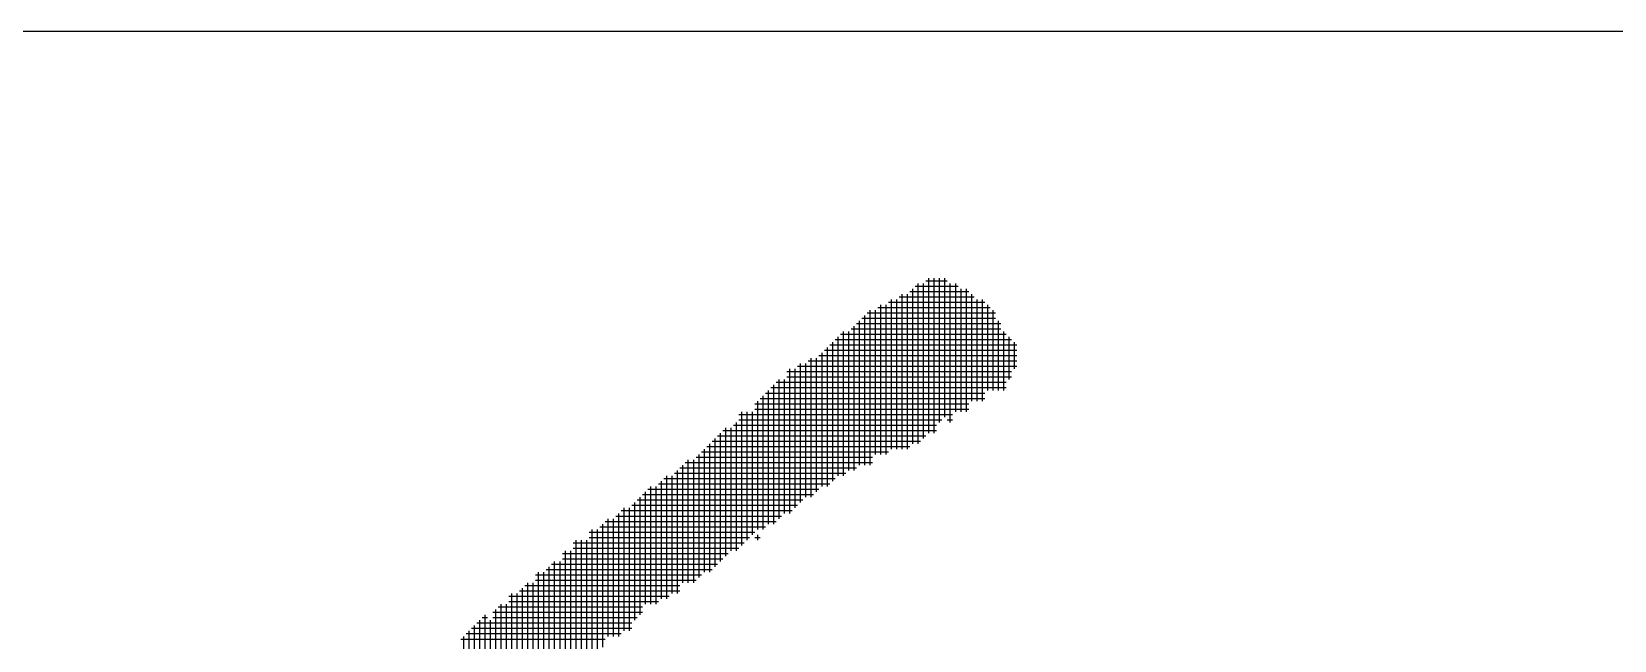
# Model space of a CAD drawing. Header units: feet. Extents: x 0 to 708085, y 0 to 237600.
# Drawn here: x 599575 to 600496, y 12446 to 12800 of the extents above; entities that cross this region are included whole.
import ezdxf
from ezdxf.enums import TextEntityAlignment as Align

# ---------------------------------------------------------------- set-up
doc = ezdxf.new("R2010")
doc.units = ezdxf.units.FT
doc.header["$LTSCALE"] = 2200
doc.header["$MEASUREMENT"] = 0
for name, color, linetype in [('CX-BORD-LIN1', 4, 'CONTINUOUS'), ('CX-BORD-LIN2', 3, 'CONTINUOUS'), ('CX-BORD-TEX2', 7, 'CONTINUOUS'), ('CX-BORD-TEX3', 6, 'CONTINUOUS'), ('CX-MISC', 2, 'CONTINUOUS')]:
    doc.layers.add(name, color=color, linetype=linetype)
doc.styles.add('TB_TEXT', font='')
doc.styles.add('TB_WBTXT', font='')
doc.styles.add('TB_WMTXT', font='')
doc.styles.get('TB_TEXT').set_extended_font_data('DotumChe')
doc.styles.get('TB_WBTXT').set_extended_font_data('Dotum')
doc.styles.get('TB_WMTXT').set_extended_font_data('DotumChe')

# ---------------------------------------------------------------- blocks, each defined once
blk = doc.blocks.new('CXBLKA1-KHCA-1')
at = {"layer": 'CX-BORD-LIN2'}
blk.add_lwpolyline([(558, 12), (270, 12)], dxfattribs=at)
at = {"layer": 'CX-BORD-LIN1', "style": 'TB_TEXT'}
for tag, p in [('TR_RCON5', (342.3033, 33)), ('TR_RCON4', (342.3033, 27)), ('TR_RCON3', (342.3033, 21)), ('TR_RCON2', (342.3033, 15)), ('TR_RCON1', (342.3033, 9))]:
    blk.add_attdef(tag, text='', height=3.5, dxfattribs=at).set_placement(p, align=Align.MIDDLE_LEFT)
for tag, height, p in [('TR_DGN5', 3.5, (451.1185, 33)), ('TR_CHK5', 3.5, (491.1185, 33)), ('TR_RDAT5', 3.5, (317.5, 33)), ('TR_APP5', 3.5, (531.1185, 33)), ('TR_RNUM5', 3, (285.1051, 32.6366)), ('TR_DGN4', 3.5, (451.1185, 27)), ('TR_CHK4', 3.5, (491.1185, 27)), ('TR_RDAT4', 3.5, (317.5, 27)), ('TR_APP4', 3.5, (531.1185, 27)), ('TR_RNUM4', 3, (285.1051, 26.6366)), ('TR_DGN3', 3.5, (451.1185, 21)), ('TR_CHK3', 3.5, (491.1185, 21)), ('TR_RDAT3', 3.5, (317.5, 21)), ('TR_APP3', 3.5, (531.1185, 21)), ('TR_RNUM3', 3, (285.1051, 20.6366)), ('TR_DGN2', 3.5, (451.1185, 15)), ('TR_CHK2', 3.5, (491.1185, 15)), ('TR_RDAT2', 3.5, (317.5, 15)), ('TR_APP2', 3.5, (531.1185, 15)), ('TR_RNUM2', 3, (285.1051, 14.6366)), ('TR_DGN1', 3.5, (451.1185, 9)), ('TR_CHK1', 3.5, (491.1185, 9)), ('TR_RDAT1', 3.5, (317.5, 9)), ('TR_APP1', 3.5, (531.1185, 9)), ('TR_RNUM1', 3, (285.1051, 8.6366))]:
    blk.add_attdef(tag, text='', height=height, dxfattribs=at).set_placement(p, align=Align.MIDDLE_CENTER)
at = {"layer": 'CX-BORD-LIN2', "style": 'TB_TEXT'}
blk.add_attdef('TD_VERSION', text='', height=3, rotation=90, dxfattribs=at).set_placement((800.5, 48.0149), align=Align.MIDDLE_CENTER)
at = {"layer": 'CX-BORD-TEX2', "style": 'TB_WMTXT'}
for tag, height, p in [('TB_CNAME', 5, (15.3448, 531.8324)), ('TB_CSCOP', 4, (16.6346, 523.8324))]:
    blk.add_attdef(tag, text='', height=height, dxfattribs=at).set_placement(p, align=Align.BOTTOM_LEFT)
at = {"layer": 'CX-BORD-TEX2', "style": 'TB_WBTXT'}
for tag, height, p in [('TB_MTITIL', 10, (398, 533.3264)), ('TB_STITL', 7, (398, 518.3264))]:
    blk.add_attdef(tag, text='', height=height, dxfattribs=at).set_placement(p, align=Align.MIDDLE_CENTER)
at = {"layer": 'CX-BORD-TEX3', "style": 'TB_TEXT'}
for tag, height, p in [('TD_LNDST', 4.5, (215, 31.5)), ('TD_DSECT', 4.5, (605.5, 31.5)), ('TD_DDIST', 4.5, (654.5, 31.5)), ('TD_DNAME_TOP', 4.5, (755, 27.957)), ('TD_CSECT', 4.5, (605.5, 22.5)), ('TD_CDIST', 4.5, (654.5, 22.5)), ('TD_DNAME_MAIN', 4.5, (755, 21.4731)), ('TD_DNAME_BOT', 3, (755, 15.2489)), ('TD_HSCAL', 4.5, (620.8841, 13.7484)), ('TD_VSCAL', 4.5, (656.8615, 13.7484)), ('TD_CCOMP', 4.5, (215, 13.5927)), ('TD_CSTEP', 4.5, (250.744, 5.125)), ('TD_FIELD', 4.5, (180, 5.125)), ('TD_DWGNO', 4.5, (755, 5.0017)), ('TD_DWGCODE', 4.5, (637, 4.7908))]:
    blk.add_attdef(tag, text='', height=height, dxfattribs=at).set_placement(p, align=Align.MIDDLE_CENTER)
for tag, height, width, p in [('TD_DCOMP', 4.5, 0.95, (215, 22.5875)), ('TD_CNAME', 5, 0.78, (65, 7.5956))]:
    blk.add_attdef(tag, text='', height=height, dxfattribs=dict(at, width=width)).set_placement(p, align=Align.MIDDLE_CENTER)

msp = doc.modelspace()

# ---------------------------------------------------------------- linework, layer by layer
at = {"layer": 'CX-MISC'}
for p, q in [((600087.36, 12650.47), (600087.36, 12560.27)), ((600088.92, 12652.02), (600113.8, 12652.02)), ((600090.47, 12653.58), (600090.47, 12560.27)), ((600093.58, 12653.58), (600093.58, 12563.38)), ((600095.14, 12655.13), (600107.58, 12655.13)), ((600096.69, 12656.69), (600096.69, 12566.49)), ((600099.8, 12656.69), (600099.8, 12566.49)), ((600102.91, 12656.69), (600102.91, 12572.71)), ((600106.03, 12656.69), (600106.03, 12575.82)), ((600109.14, 12653.58), (600109.14, 12572.71)), ((600112.25, 12653.58), (600112.25, 12578.93)), ((600115.36, 12650.47), (600115.36, 12578.93)), ((600118.47, 12650.47), (600118.47, 12578.93)), ((600068.7, 12641.14), (600068.7, 12554.05)), ((600071.81, 12641.14), (600071.81, 12554.05)), ((600073.37, 12642.69), (600129.35, 12642.69)), ((600074.92, 12644.25), (600074.92, 12557.16)), ((600078.03, 12644.25), (600078.03, 12557.16)), ((600079.59, 12645.8), (600123.13, 12645.8)), ((600081.14, 12647.36), (600081.14, 12557.16)), ((600084.25, 12647.36), (600084.25, 12557.16)), ((600085.81, 12648.91), (600120.02, 12648.91)), ((600121.58, 12647.36), (600121.58, 12585.15)), ((600124.69, 12644.25), (600124.69, 12585.15)), ((600127.8, 12644.25), (600127.8, 12585.15)), ((600130.91, 12641.14), (600130.91, 12591.37)), ((600056.26, 12631.81), (600056.26, 12547.83)), ((600057.81, 12633.36), (600135.57, 12633.36)), ((600059.37, 12634.92), (600059.37, 12547.83)), ((600060.92, 12636.47), (600135.57, 12636.47)), ((600062.48, 12638.03), (600062.48, 12547.83)), ((600065.59, 12638.03), (600065.59, 12554.05)), ((600067.15, 12639.58), (600132.46, 12639.58)), ((600134.02, 12638.03), (600134.02, 12591.37)), ((600137.13, 12631.81), (600137.13, 12591.37)), ((600045.37, 12624.03), (600141.79, 12624.03)), ((600046.93, 12625.59), (600046.93, 12541.6)), ((600050.04, 12625.59), (600050.04, 12544.72)), ((600051.59, 12627.14), (600138.68, 12627.14)), ((600053.15, 12628.7), (600053.15, 12544.72)), ((600054.7, 12630.25), (600138.68, 12630.25)), ((600140.24, 12625.59), (600140.24, 12591.37)), ((600036.04, 12614.7), (600148.02, 12614.7)), ((600037.6, 12616.25), (600037.6, 12535.38)), ((600039.15, 12617.81), (600148.02, 12617.81)), ((600040.71, 12619.36), (600040.71, 12538.49)), ((600042.26, 12620.92), (600144.91, 12620.92)), ((600043.82, 12622.48), (600043.82, 12541.6)), ((600143.35, 12622.48), (600143.35, 12597.59)), ((600146.46, 12619.36), (600146.46, 12603.81)), ((600020.49, 12605.37), (600148.02, 12605.37)), ((600022.04, 12606.92), (600022.04, 12526.05)), ((600025.15, 12606.92), (600025.15, 12529.16)), ((600026.71, 12608.48), (600148.02, 12608.48)), ((600028.27, 12610.03), (600028.27, 12529.16)), ((600031.38, 12610.03), (600031.38, 12532.27)), ((600032.93, 12611.59), (600148.02, 12611.59)), ((600034.49, 12613.14), (600034.49, 12535.38)), ((600008.05, 12596.04), (600141.79, 12596.04)), ((600009.6, 12597.59), (600009.6, 12516.72)), ((600012.71, 12597.59), (600012.71, 12519.83)), ((600014.27, 12602.26), (600144.91, 12602.26)), ((600014.27, 12599.15), (600144.91, 12599.15)), ((600015.82, 12603.81), (600015.82, 12519.83)), ((600018.93, 12603.81), (600018.93, 12522.94)), ((599998.72, 12586.71), (600129.35, 12586.71)), ((600000.27, 12588.26), (600000.27, 12510.5)), ((600001.83, 12589.82), (600129.35, 12589.82)), ((600003.38, 12591.37), (600003.38, 12513.61)), ((600004.94, 12592.93), (600141.79, 12592.93)), ((600006.49, 12594.48), (600006.49, 12513.61)), ((599986.27, 12577.37), (600110.69, 12577.37)), ((599987.83, 12578.93), (599987.83, 12501.17)), ((599990.94, 12578.93), (599990.94, 12504.28)), ((599994.05, 12578.93), (599994.05, 12507.39)), ((599995.61, 12583.6), (600120.02, 12583.6)), ((599995.61, 12580.48), (600120.02, 12580.48)), ((599997.16, 12585.15), (599997.16, 12510.5)), ((599976.94, 12568.04), (600101.36, 12568.04)), ((599978.5, 12569.6), (599978.5, 12494.95)), ((599981.61, 12569.6), (599981.61, 12498.06)), ((599983.16, 12571.15), (600101.36, 12571.15)), ((599984.72, 12572.71), (599984.72, 12498.06)), ((599986.27, 12574.26), (600104.47, 12574.26)), ((600107.58, 12574.26), (600110.69, 12574.26)), ((599967.61, 12558.71), (600085.81, 12558.71)), ((599969.17, 12560.27), (599969.17, 12485.62)), ((599970.72, 12561.82), (600092.03, 12561.82)), ((599972.28, 12563.38), (599972.28, 12488.73)), ((599973.83, 12564.93), (600095.14, 12564.93)), ((599975.39, 12566.49), (599975.39, 12491.84)), ((599955.17, 12549.38), (600064.03, 12549.38)), ((599956.73, 12550.94), (599956.73, 12479.4)), ((599959.84, 12550.94), (599959.84, 12479.4)), ((599961.39, 12552.49), (600064.03, 12552.49)), ((599962.95, 12554.05), (599962.95, 12482.51)), ((599964.5, 12555.6), (600073.37, 12555.6)), ((599966.06, 12557.16), (599966.06, 12485.62)), ((599942.73, 12540.05), (600042.26, 12540.05)), ((599944.28, 12541.6), (599944.28, 12470.07)), ((599947.39, 12541.6), (599947.39, 12473.18)), ((599948.95, 12543.16), (600048.48, 12543.16)), ((599950.51, 12544.72), (599950.51, 12473.18)), ((599952.06, 12546.27), (600054.7, 12546.27)), ((599953.62, 12547.83), (599953.62, 12479.4)), ((599930.29, 12530.72), (600029.82, 12530.72)), ((599931.84, 12532.27), (599931.84, 12466.96)), ((599933.4, 12533.83), (600032.93, 12533.83)), ((599934.95, 12535.38), (599934.95, 12466.96)), ((599938.06, 12535.38), (599938.06, 12466.96)), ((599939.62, 12536.94), (600039.15, 12536.94)), ((599941.17, 12538.49), (599941.17, 12470.07)), ((599917.85, 12521.39), (600017.38, 12521.39)), ((599919.4, 12522.94), (599919.4, 12451.4)), ((599922.51, 12522.94), (599922.51, 12451.4)), ((599924.07, 12524.5), (600020.49, 12524.5)), ((599925.62, 12526.05), (599925.62, 12457.62)), ((599927.18, 12527.61), (600023.6, 12527.61)), ((599928.73, 12529.16), (599928.73, 12460.73)), ((599905.4, 12512.06), (600001.83, 12512.06)), ((599906.96, 12513.61), (599906.96, 12442.07)), ((599908.51, 12515.17), (600008.05, 12515.17)), ((599910.07, 12516.72), (599910.07, 12448.29)), ((599913.18, 12516.72), (599913.18, 12448.29)), ((599914.74, 12518.28), (600011.16, 12518.28)), ((599916.29, 12519.83), (599916.29, 12448.29)), ((599891.41, 12504.28), (599891.41, 12429.63)), ((599894.52, 12504.28), (599894.52, 12435.85)), ((599897.63, 12504.28), (599897.63, 12435.85)), ((599899.18, 12508.95), (599995.61, 12508.95)), ((599899.18, 12505.84), (599992.5, 12505.84)), ((599900.74, 12510.5), (599900.74, 12435.85)), ((599903.85, 12510.5), (599903.85, 12438.96)), ((599995.61, 12505.84), (599998.72, 12505.84)), ((599997.16, 12507.39), (599997.16, 12504.28)), ((599883.63, 12496.5), (599980.05, 12496.5)), ((599885.19, 12498.06), (599885.19, 12423.41)), ((599888.3, 12498.06), (599888.3, 12426.52)), ((599889.85, 12502.72), (599989.39, 12502.72)), ((599889.85, 12499.61), (599986.27, 12499.61)), ((599869.63, 12485.62), (599869.63, 12414.08)), ((599872.75, 12485.62), (599872.75, 12417.19)), ((599874.3, 12487.17), (599970.72, 12487.17)), ((599875.86, 12488.73), (599875.86, 12417.19)), ((599877.41, 12490.28), (599973.83, 12490.28)), ((599878.97, 12491.84), (599878.97, 12420.3)), ((599882.08, 12491.84), (599882.08, 12423.41)), ((599883.63, 12493.39), (599976.94, 12493.39)), ((599860.3, 12476.29), (599860.3, 12407.86)), ((599861.86, 12477.84), (599952.06, 12477.84)), ((599863.41, 12479.4), (599863.41, 12410.97)), ((599866.52, 12479.4), (599866.52, 12410.97)), ((599868.08, 12484.06), (599964.5, 12484.06)), ((599868.08, 12480.95), (599961.39, 12480.95)), ((599847.86, 12466.96), (599847.86, 12395.42)), ((599850.97, 12466.96), (599850.97, 12398.53)), ((599852.53, 12471.62), (599945.84, 12471.62)), ((599852.53, 12468.51), (599939.62, 12468.51)), ((599854.08, 12473.18), (599854.08, 12401.64)), ((599857.19, 12473.18), (599857.19, 12401.64)), ((599858.75, 12474.73), (599952.06, 12474.73)), ((599835.42, 12457.62), (599835.42, 12386.08)), ((599836.98, 12459.18), (599840.09, 12459.18)), ((599838.53, 12460.73), (599838.53, 12389.2)), ((599841.64, 12457.62), (599841.64, 12392.31)), ((599843.2, 12462.29), (599930.29, 12462.29)), ((599843.2, 12459.18), (599927.18, 12459.18)), ((599844.75, 12463.84), (599844.75, 12395.42)), ((599846.31, 12465.4), (599930.29, 12465.4)), ((599826.09, 12448.29), (599826.09, 12379.86)), ((599827.64, 12449.85), (599917.85, 12449.85)), ((599829.2, 12451.4), (599829.2, 12379.86)), ((599830.75, 12452.96), (599924.07, 12452.96)), ((599832.31, 12454.51), (599832.31, 12386.08)), ((599833.87, 12456.07), (599924.07, 12456.07)), ((599824.53, 12446.74), (599908.51, 12446.74))]:
    msp.add_line(p, q, dxfattribs=at)

# ---------------------------------------------------------------- block references
at = {"layer": 'CX-MISC', "xscale": 400, "yscale": 400, "zscale": 400}
msp.add_blockref('CXBLKA1-KHCA-1', (381685.23, 8000), dxfattribs=at)

doc.saveas('drawing.dxf')
